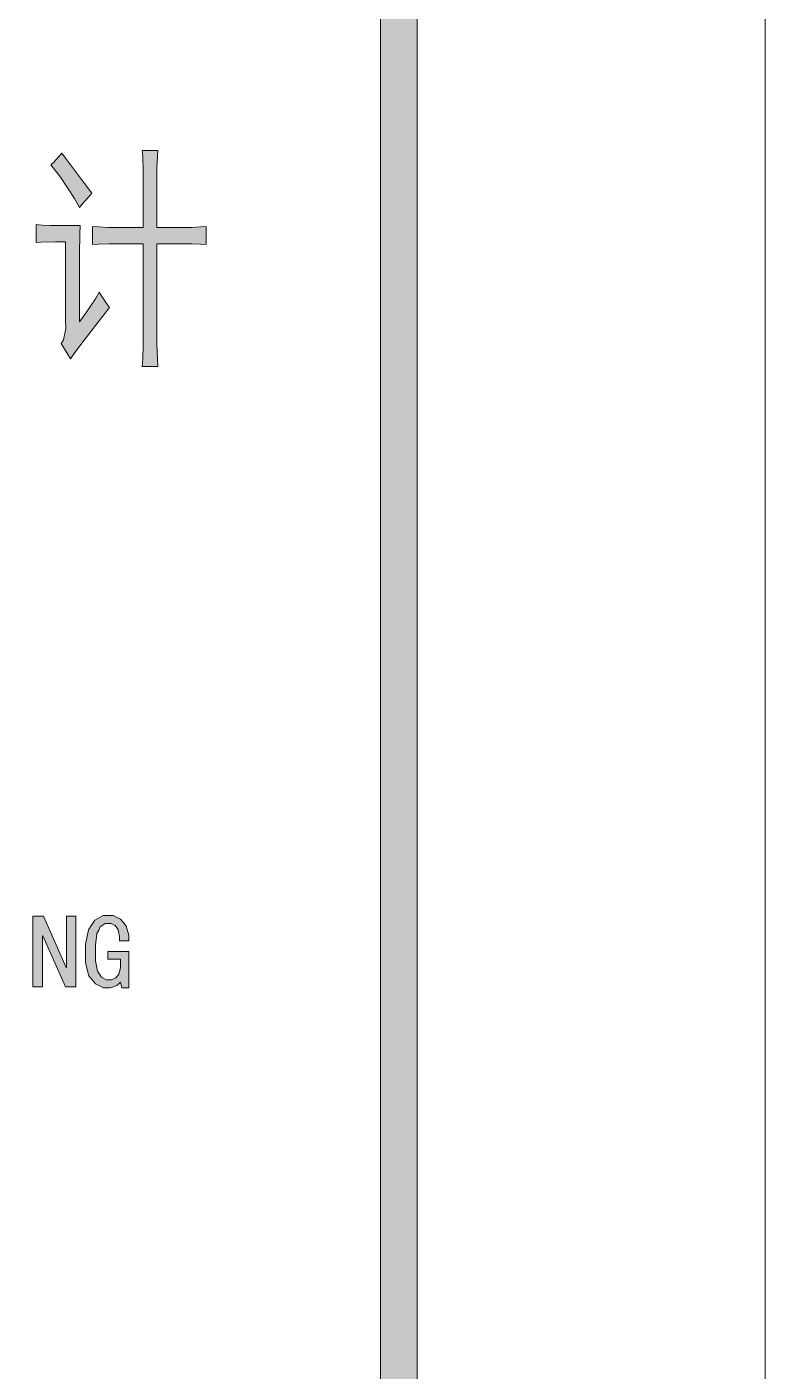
# Model space of a CAD drawing. Header units: millimetres. Extents: x 210 to 63265, y -7201 to 22496.
# Drawn here: x 62257 to 63265, y 18826 to 20661 of the extents above; entities that cross this region are included whole.
import ezdxf

# ---------------------------------------------------------------- set-up
doc = ezdxf.new("R2010")
doc.units = ezdxf.units.MM

msp = doc.modelspace()

# ---------------------------------------------------------------- hatches: boundary and pattern name
h = msp.add_hatch(color=0)
h.dxf.hatch_style = 2
h.paths.add_polyline_path([(62790.1, -6726.4), (62740, -6676.5), (62740, 21971.2), (62790.1, 22021.1)])
h = msp.add_hatch(color=0)
h.dxf.hatch_style = 2
h.paths.add_polyline_path([(62305.1, 20488.7), (62311.5, 20480.3), (62332.1, 20453.1), (62346.1, 20434.1), (62341.6, 20428.9), (62333, 20419.3), (62329.1, 20414.6), (62322.6, 20427), (62303.1, 20456.3), (62290.1, 20473.1), (62293.6, 20476.3), (62301.1, 20484.2)])
h = msp.add_hatch(color=0)
h.dxf.hatch_style = 2
h.paths.add_polyline_path([(62416, 20387.4), (62416, 20452.4), (62416, 20465.4), (62415.5, 20485.4), (62414.9, 20492.6), (62436, 20492.6), (62435.5, 20484.2), (62435, 20469.3), (62435, 20462.7), (62435, 20387.4), (62475.9, 20387.4), (62482, 20387.4), (62494.9, 20388.1), (62502, 20388.7), (62502, 20364), (62494.5, 20364.7), (62482, 20365.2), (62477, 20365.2), (62435, 20365.2), (62435, 20235.4), (62435, 20227.7), (62435.5, 20208.7), (62436, 20197.6), (62414.9, 20197.6), (62415.5, 20208.7), (62416, 20226.9), (62416, 20234.1), (62416, 20365.2), (62377, 20365.2), (62369.5, 20365.2), (62354.5, 20364.7), (62347.1, 20364), (62347.1, 20388.7), (62354.5, 20388.1), (62368.6, 20387.4), (62375, 20387.4)])
h = msp.add_hatch(color=0)
h.dxf.hatch_style = 2
h.paths.add_polyline_path([(62330.1, 20389.9), (62329.6, 20377.6), (62329.1, 20351.6), (62329.1, 20338), (62329.1, 20258.8), (62337.5, 20269.9), (62351.1, 20289.9), (62356.1, 20299), (62359.1, 20293.9), (62366.1, 20283.5), (62370, 20278.3), (62342.1, 20241.8), (62335.5, 20233.4), (62323, 20216.6), (62317.1, 20208.2), (62313.5, 20213.9), (62307.1, 20224.3), (62304, 20228.9), (62307.6, 20234.1), (62310.6, 20249.7), (62310.1, 20260), (62310.1, 20367.9), (62296.5, 20367.9), (62276.6, 20367.2), (62270, 20366.7), (62270, 20391.4), (62278.1, 20390.6), (62289, 20389.9), (62292, 20389.9)])
h = msp.add_hatch(color=0)
h.dxf.hatch_style = 2
h.paths.add_polyline_path([(62324.4, 19350.7), (62310.3, 19350.7), (62279.3, 19420.7), (62278.8, 19420.7), (62278.8, 19350.7), (62265.7, 19350.7), (62265.7, 19447.2), (62279.9, 19447.2), (62310.8, 19377.2), (62311.3, 19377.2), (62311.3, 19447.2), (62324.4, 19447.2)])
h = msp.add_hatch(color=0)
h.dxf.hatch_style = 2
h.paths.add_polyline_path([(62396.5, 19349.7), (62386.8, 19349.7), (62385.2, 19357.5), (62384, 19355.9), (62380.6, 19353.1), (62378.1, 19352), (62375.7, 19350.7), (62370.6, 19349.7), (62367.7, 19349.7), (62361.8, 19349.7), (62351.2, 19355.2), (62346.6, 19360.6), (62341.9, 19366.1), (62337.3, 19383.8), (62337.3, 19395.8), (62337.3, 19409), (62341.6, 19428.7), (62345.7, 19435.3), (62350, 19441.8), (62361.4, 19448.2), (62368.8, 19448.2), (62375.4, 19448.2), (62385.4, 19443.4), (62389.2, 19438.6), (62392.7, 19433.9), (62396.5, 19421.4), (62396.5, 19413.9), (62384, 19413.9), (62384, 19419.8), (62382, 19428.7), (62380, 19431.6), (62378.1, 19434.6), (62372.5, 19437.5), (62368.8, 19437.5), (62364.3, 19437.5), (62357.5, 19432.8), (62355.4, 19428.2), (62353, 19423.5), (62350.9, 19408), (62350.9, 19397.1), (62350.9, 19386.5), (62353.6, 19372.2), (62356.4, 19368.3), (62359.3, 19364.3), (62365.7, 19360.4), (62369.5, 19360.4), (62373.1, 19360.4), (62378.8, 19363.1), (62380.9, 19365.8), (62383.1, 19368.4), (62385.2, 19376.7), (62385.2, 19382.4), (62385.2, 19388.5), (62367.7, 19388.5), (62367.7, 19399.2), (62396.5, 19399.2)])

# ---------------------------------------------------------------- linework, layer by layer
at = {"color": 0, "lineweight": 0}
for points in [[(21218.6, -7201.3), (21218.6, 22496), (63265, 22496), (63265, -7201.3)], [(62790.1, -6726.4), (62740, -6676.5), (62740, 21971.2), (62790.1, 22021.1)], [(62305.1, 20488.7), (62311.5, 20480.3), (62332.1, 20453.1), (62346.1, 20434.1), (62341.6, 20428.9), (62333, 20419.3), (62329.1, 20414.6), (62322.6, 20427), (62303.1, 20456.3), (62290.1, 20473.1), (62293.6, 20476.3), (62301.1, 20484.2)], [(62416, 20387.4), (62416, 20452.4), (62416, 20465.4), (62415.5, 20485.4), (62414.9, 20492.6), (62436, 20492.6), (62435.5, 20484.2), (62435, 20469.3), (62435, 20462.7), (62435, 20387.4), (62475.9, 20387.4), (62482, 20387.4), (62494.9, 20388.1), (62502, 20388.7), (62502, 20364), (62494.5, 20364.7), (62482, 20365.2), (62477, 20365.2), (62435, 20365.2), (62435, 20235.4), (62435, 20227.7), (62435.5, 20208.7), (62436, 20197.6), (62414.9, 20197.6), (62415.5, 20208.7), (62416, 20226.9), (62416, 20234.1), (62416, 20365.2), (62377, 20365.2), (62369.5, 20365.2), (62354.5, 20364.7), (62347.1, 20364), (62347.1, 20388.7), (62354.5, 20388.1), (62368.6, 20387.4), (62375, 20387.4)], [(62330.1, 20389.9), (62329.6, 20377.6), (62329.1, 20351.6), (62329.1, 20338), (62329.1, 20258.8), (62337.5, 20269.9), (62351.1, 20289.9), (62356.1, 20299), (62359.1, 20293.9), (62366.1, 20283.5), (62370, 20278.3), (62342.1, 20241.8), (62335.5, 20233.4), (62323, 20216.6), (62317.1, 20208.2), (62313.5, 20213.9), (62307.1, 20224.3), (62304, 20228.9), (62307.6, 20234.1), (62310.6, 20249.7), (62310.1, 20260), (62310.1, 20367.9), (62296.5, 20367.9), (62276.6, 20367.2), (62270, 20366.7), (62270, 20391.4), (62278.1, 20390.6), (62289, 20389.9), (62292, 20389.9)], [(62324.4, 19350.7), (62310.3, 19350.7), (62279.3, 19420.7), (62278.8, 19420.7), (62278.8, 19350.7), (62265.7, 19350.7), (62265.7, 19447.2), (62279.9, 19447.2), (62310.8, 19377.2), (62311.3, 19377.2), (62311.3, 19447.2), (62324.4, 19447.2)], [(62396.5, 19349.7), (62386.8, 19349.7), (62385.2, 19357.5), (62384, 19355.9), (62380.6, 19353.1), (62378.1, 19352), (62375.7, 19350.7), (62370.6, 19349.7), (62367.7, 19349.7), (62361.8, 19349.7), (62351.2, 19355.2), (62346.6, 19360.6), (62341.9, 19366.1), (62337.3, 19383.8), (62337.3, 19395.8), (62337.3, 19409), (62341.6, 19428.7), (62345.7, 19435.3), (62350, 19441.8), (62361.4, 19448.2), (62368.8, 19448.2), (62375.4, 19448.2), (62385.4, 19443.4), (62389.2, 19438.6), (62392.7, 19433.9), (62396.5, 19421.4), (62396.5, 19413.9), (62384, 19413.9), (62384, 19419.8), (62382, 19428.7), (62380, 19431.6), (62378.1, 19434.6), (62372.5, 19437.5), (62368.8, 19437.5), (62364.3, 19437.5), (62357.5, 19432.8), (62355.4, 19428.2), (62353, 19423.5), (62350.9, 19408), (62350.9, 19397.1), (62350.9, 19386.5), (62353.6, 19372.2), (62356.4, 19368.3), (62359.3, 19364.3), (62365.7, 19360.4), (62369.5, 19360.4), (62373.1, 19360.4), (62378.8, 19363.1), (62380.9, 19365.8), (62383.1, 19368.4), (62385.2, 19376.7), (62385.2, 19382.4), (62385.2, 19388.5), (62367.7, 19388.5), (62367.7, 19399.2), (62396.5, 19399.2)]]:
    msp.add_lwpolyline(points, close=True, dxfattribs=at)

doc.saveas('drawing.dxf')
